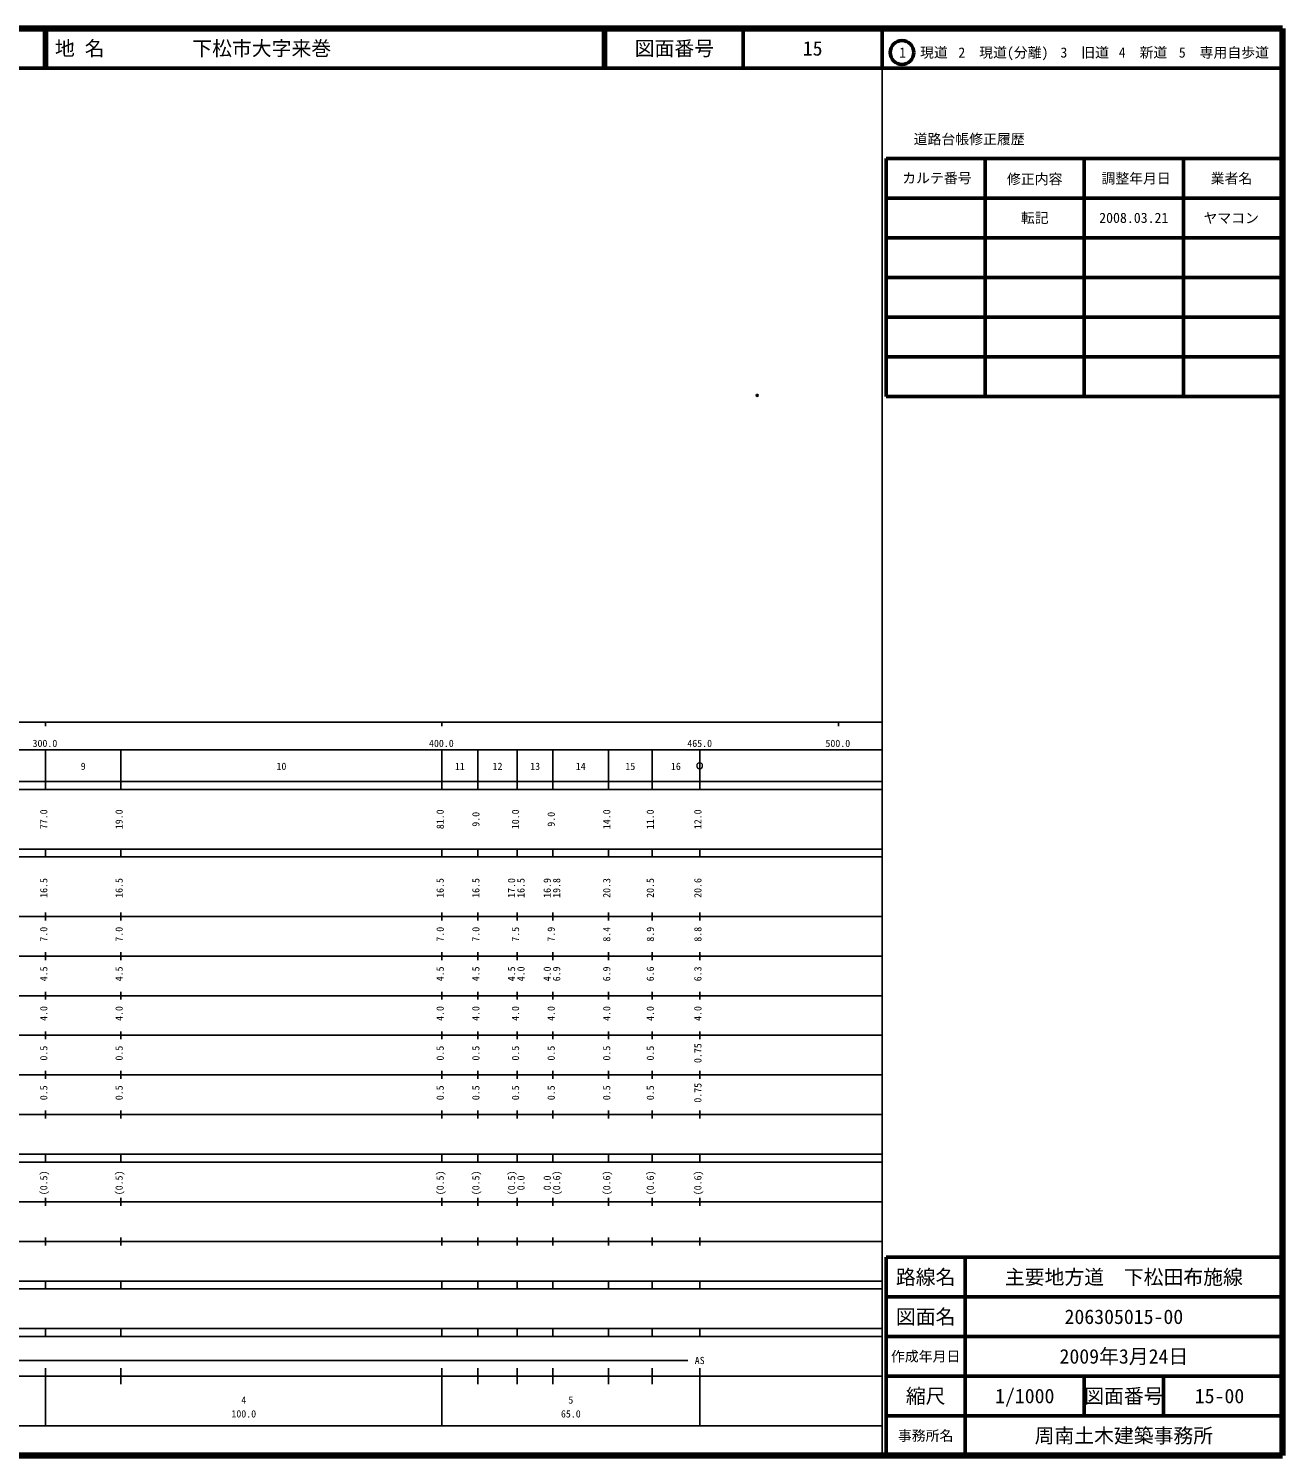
# Model space of a CAD drawing. Units: millimetres on the paper. Extents: x 40 to 680, y 20 to 380.
# Drawn here: x 363.7 to 680, y 20 to 380 of the extents above; entities that cross this region are included whole.
import ezdxf
from ezdxf.enums import TextEntityAlignment as Align

# ---------------------------------------------------------------- set-up
doc = ezdxf.new("R2010")
doc.units = ezdxf.units.MM
doc.header["$PDMODE"] = 32
doc.header["$PDSIZE"] = 0.5
doc.layers.add('M-OTRS', color=6, linetype='Continuous')
doc.layers.add('M-TTL-TXT', color=7, linetype='Continuous')
for name, color, linetype, lineweight in [('M-TTL', 2, 'Continuous', 140), ('M-TTL-BAND', 7, 'Continuous', 25), ('M-TTL-FRAM', 2, 'Continuous', 50), ('M-TTL-LINE', 7, 'Continuous', 50)]:
    doc.layers.add(name, color=color, linetype=linetype, lineweight=lineweight)
doc.styles.add('ＭＳ ゴシック', font='')
doc.styles.get('ＭＳ ゴシック').set_extended_font_data('MS Gothic')

msp = doc.modelspace()

# ---------------------------------------------------------------- linework, layer by layer
at = {"layer": 'M-OTRS'}
msp.add_point((547.515, 287.458), dxfattribs=at)
at = {"layer": 'M-TTL'}
for p, q in [((680, 380), (40, 380)), ((680, 20), (680, 380)), ((40, 20), (680, 20))]:
    msp.add_line(p, q, dxfattribs=at)
at = {"layer": 'M-TTL-BAND'}
for p, q in [((579, 20), (579, 370)), ((40, 205), (579, 205)), ((368, 205), (368, 204)), ((468, 205), (468, 204)), ((568, 205), (568, 204)), ((68, 198), (579, 198)), ((368, 188), (368, 198)), ((387, 188), (387, 198)), ((468, 188), (468, 198)), ((477, 188), (477, 198)), ((487, 188), (487, 198)), ((496, 188), (496, 198)), ((510, 188), (510, 198)), ((521, 188), (521, 198)), ((533, 188), (533, 198)), ((40, 190), (579, 190)), ((40, 188), (579, 188)), ((40, 173), (579, 173)), ((368, 171), (368, 173)), ((387, 171), (387, 173)), ((468, 171), (468, 173)), ((477, 171), (477, 173)), ((487, 171), (487, 173)), ((496, 171), (496, 173)), ((510, 171), (510, 173)), ((521, 171), (521, 173)), ((533, 171), (533, 173)), ((40, 171), (579, 171)), ((40, 156), (579, 156)), ((368, 155), (368, 157)), ((387, 155), (387, 157)), ((468, 155), (468, 157)), ((477, 155), (477, 157)), ((487, 155), (487, 157)), ((496, 155), (496, 157)), ((510, 155), (510, 157)), ((521, 155), (521, 157)), ((533, 155), (533, 157)), ((46, 146), (579, 146)), ((368, 145), (368, 147)), ((387, 145), (387, 147)), ((468, 145), (468, 147)), ((477, 145), (477, 147)), ((487, 145), (487, 147)), ((496, 145), (496, 147)), ((510, 145), (510, 147)), ((521, 145), (521, 147)), ((533, 145), (533, 147)), ((368, 135), (368, 137)), ((387, 135), (387, 137)), ((468, 135), (468, 137)), ((477, 135), (477, 137)), ((487, 135), (487, 137)), ((496, 135), (496, 137)), ((510, 135), (510, 137)), ((521, 135), (521, 137)), ((533, 135), (533, 137)), ((52, 136), (579, 136)), ((46, 126), (579, 126)), ((368, 125), (368, 127)), ((387, 125), (387, 127)), ((468, 125), (468, 127)), ((477, 125), (477, 127)), ((487, 125), (487, 127)), ((496, 125), (496, 127)), ((510, 125), (510, 127)), ((521, 125), (521, 127)), ((533, 125), (533, 127)), ((52, 116), (579, 116)), ((368, 115), (368, 117)), ((387, 115), (387, 117)), ((468, 115), (468, 117)), ((477, 115), (477, 117)), ((487, 115), (487, 117)), ((496, 115), (496, 117)), ((510, 115), (510, 117)), ((521, 115), (521, 117)), ((533, 115), (533, 117)), ((46, 106), (579, 106)), ((368, 105), (368, 107)), ((387, 105), (387, 107)), ((468, 105), (468, 107)), ((477, 105), (477, 107)), ((487, 105), (487, 107)), ((496, 105), (496, 107)), ((510, 105), (510, 107)), ((521, 105), (521, 107)), ((533, 105), (533, 107)), ((40, 96), (579, 96)), ((40, 94), (579, 94)), ((368, 94), (368, 96)), ((387, 94), (387, 96)), ((468, 94), (468, 96)), ((477, 94), (477, 96)), ((487, 94), (487, 96)), ((496, 94), (496, 96)), ((510, 94), (510, 96)), ((521, 94), (521, 96)), ((533, 94), (533, 96)), ((49, 84), (579, 84)), ((368, 83), (368, 85)), ((387, 83), (387, 85)), ((468, 83), (468, 85)), ((477, 83), (477, 85)), ((487, 83), (487, 85)), ((496, 83), (496, 85)), ((510, 83), (510, 85)), ((521, 83), (521, 85)), ((533, 83), (533, 85)), ((40, 74), (579, 74)), ((368, 73), (368, 75)), ((387, 73), (387, 75)), ((468, 73), (468, 75)), ((477, 73), (477, 75)), ((487, 73), (487, 75)), ((496, 73), (496, 75)), ((510, 73), (510, 75)), ((521, 73), (521, 75)), ((533, 73), (533, 75)), ((40, 64), (579, 64)), ((40, 62), (579, 62)), ((368, 62), (368, 64)), ((387, 62), (387, 64)), ((468, 62), (468, 64)), ((477, 62), (477, 64)), ((487, 62), (487, 64)), ((496, 62), (496, 64)), ((510, 62), (510, 64)), ((521, 62), (521, 64)), ((533, 62), (533, 64)), ((40, 52), (579, 52)), ((368, 50), (368, 52)), ((387, 50), (387, 52)), ((468, 50), (468, 52)), ((477, 50), (477, 52)), ((487, 50), (487, 52)), ((496, 50), (496, 52)), ((510, 50), (510, 52)), ((521, 50), (521, 52)), ((533, 50), (533, 52)), ((40, 50), (579, 50)), ((71, 44), (530, 44)), ((40, 40), (579, 40)), ((368, 27.5), (368, 42)), ((387, 38), (387, 42)), ((468, 27.5), (468, 42)), ((477, 38), (477, 42)), ((487, 38), (487, 42)), ((496, 38), (496, 42)), ((510, 38), (510, 42)), ((521, 38), (521, 42)), ((533, 27.5), (533, 42)), ((68, 27.5), (579, 27.5))]:
    msp.add_line(p, q, dxfattribs=at)
at = {"layer": 'M-TTL-BAND', "lineweight": 13}
msp.add_lwpolyline([(533.75, 194, 1), (532.25, 194, 1)], format="xyb", close=True, dxfattribs=at)
at = {"layer": 'M-TTL-FRAM'}
for p, q in [((580, 347.197), (580, 287.197)), ((580, 347.197), (680, 347.197)), ((580, 287.197), (680, 287.197)), ((680, 70), (580, 70)), ((580, 70), (580, 20))]:
    msp.add_line(p, q, dxfattribs=at)
at = {"layer": 'M-TTL-LINE'}
for p, q in [((367.75, 380), (367.75, 370)), ((368.25, 380), (368.25, 370)), ((508.747, 380), (508.747, 370)), ((509.247, 380), (509.247, 370)), ((543.997, 380), (543.997, 370)), ((579, 380), (579, 370)), ((40, 370), (680, 370)), ((605, 347.197), (605, 287.197)), ((630, 347.197), (630, 287.197)), ((655, 347.197), (655, 287.197)), ((580, 337.197), (680, 337.197)), ((580, 327.197), (680, 327.197)), ((580, 317.197), (680, 317.197)), ((580, 307.197), (680, 307.197)), ((580, 297.197), (680, 297.197)), ((600, 70), (600, 20)), ((680, 60), (580, 60)), ((680, 50), (580, 50)), ((680, 40), (580, 40)), ((630, 40), (630, 30)), ((650, 40), (650, 30)), ((680, 30), (580, 30))]:
    msp.add_line(p, q, dxfattribs=at)
msp.add_circle((584.031, 373.958), 3, dxfattribs=at)

# ---------------------------------------------------------------- texts
at = {"layer": 'M-TTL-BAND', "style": 'ＭＳ ゴシック'}
for s, p in [('300.0', (367.844, 198.195)), ('400.0', (467.844, 198.195)), ('465.0', (533, 198.195)), ('500.0', (567.844, 198.195)), ('9', (377.5, 192.405)), ('10', (427.5, 192.405)), ('11', (472.5, 192.405)), ('12', (482, 192.405)), ('13', (491.5, 192.405)), ('14', (503, 192.405)), ('15', (515.5, 192.405)), ('16', (527, 192.405)), ('AS', (533, 42.5)), ('4', (418, 32.523)), ('5', (500.5, 32.523)), ('100.0', (418, 29.033)), ('65.0', (500.5, 29.033))]:
    msp.add_text(s, height=1.833, dxfattribs=at).set_placement(p, align=Align.BOTTOM_CENTER)
for s, p in [('77.0', (369, 180.5)), ('19.0', (388, 180.5)), ('81.0', (469, 180.5)), ('9.0', (478, 180.5)), ('10.0', (488, 180.5)), ('9.0', (497, 180.5)), ('14.0', (511, 180.5)), ('11.0', (522, 180.5)), ('12.0', (534, 180.5)), ('16.5', (369, 163.174)), ('16.5', (388, 163.174)), ('16.5', (469, 163.174)), ('16.5', (478, 163.174)), ('17.0', (487, 163.174)), ('16.5', (489.37, 163.174)), ('16.9', (496, 163.174)), ('19.8', (498.37, 163.174)), ('20.3', (511, 163.174)), ('20.5', (522, 163.174)), ('20.6', (534, 163.174)), ('7.0', (369, 151.5)), ('7.0', (388, 151.5)), ('7.0', (469, 151.5)), ('7.0', (478, 151.5)), ('7.5', (488, 151.5)), ('7.9', (497, 151.5)), ('8.4', (511, 151.5)), ('8.9', (522, 151.5)), ('8.8', (534, 151.5)), ('4.5', (369, 141.5)), ('4.5', (388, 141.5)), ('4.5', (469, 141.5)), ('4.5', (478, 141.5)), ('4.5', (487, 141.5)), ('4.0', (489.37, 141.5)), ('4.0', (496, 141.5)), ('6.9', (498.37, 141.5)), ('6.9', (511, 141.5)), ('6.6', (522, 141.5)), ('6.3', (534, 141.5)), ('4.0', (369, 131.5)), ('4.0', (388, 131.5)), ('4.0', (469, 131.5)), ('4.0', (478, 131.5)), ('4.0', (488, 131.5)), ('4.0', (497, 131.5)), ('4.0', (511, 131.5)), ('4.0', (522, 131.5)), ('4.0', (534, 131.5)), ('0.5', (369, 121.5)), ('0.5', (388, 121.5)), ('0.5', (469, 121.5)), ('0.5', (478, 121.5)), ('0.5', (488, 121.5)), ('0.5', (497, 121.5)), ('0.5', (511, 121.5)), ('0.5', (522, 121.5)), ('0.75', (534, 121.5)), ('0.5', (369, 111.5)), ('0.5', (388, 111.5)), ('0.5', (469, 111.5)), ('0.5', (478, 111.5)), ('0.5', (488, 111.5)), ('0.5', (497, 111.5)), ('0.5', (511, 111.5)), ('0.5', (522, 111.5)), ('0.75', (534, 111.5)), ('(0.5)', (369, 88.764)), ('(0.5)', (388, 88.764)), ('(0.5)', (469, 88.764)), ('(0.5)', (478, 88.764)), ('(0.5)', (487, 88.764)), ('0.0', (489.37, 88.764)), ('0.0', (496, 88.764)), ('(0.6)', (498.37, 88.764)), ('(0.6)', (511, 88.764)), ('(0.6)', (522, 88.764)), ('(0.6)', (534, 88.764))]:
    msp.add_text(s, height=1.833, rotation=90, dxfattribs=at).set_placement(p, align=Align.BOTTOM_CENTER)
at = {"layer": 'M-TTL-TXT', "style": 'ＭＳ ゴシック'}
for s, p in [('地 名', (370.38, 375)), ('下松市大字来巻', (405.024, 375))]:
    msp.add_text(s, height=3.666, dxfattribs=at).set_placement(p, align=Align.MIDDLE_LEFT)
for s, height, p in [('図面番号', 3.666, (526.622, 375)), ('15', 3.666, (561.497, 375)), ('1\u3000現道', 2.566, (589.448, 373.958)), ('2\u3000現道(分離)', 2.566, (609.619, 373.958)), ('3\u3000旧道', 2.566, (630.121, 373.958)), ('4\u3000新道', 2.566, (644.824, 373.958)), ('5\u3000専用自歩道', 2.566, (665.228, 373.958)), ('道路台帳修正履歴', 2.566, (600.968, 352.113)), ('カルテ番号', 2.566, (592.839, 342.277)), ('修正内容', 2.566, (617.509, 342.023)), ('調整年月日', 2.566, (643.089, 342.197)), ('業者名', 2.566, (667.134, 342.197)), ('転記', 2.566, (617.5, 332.245)), ('2008.03.21', 2.566, (642.5, 332.245)), ('ヤマコン', 2.566, (667.077, 332.189)), ('路線名', 3.666, (590, 65)), ('路線名', 3.666, (590, 65)), ('主要地方道\u3000下松田布施線', 3.666, (640, 65)), ('図面名', 3.666, (590, 55)), ('図面名', 3.666, (590, 55)), ('206305015-00', 3.666, (640, 55)), ('2009年3月24日', 3.666, (640, 45)), ('作成年月日', 2.566, (590, 45)), ('作成年月日', 2.566, (590, 45)), ('縮尺', 3.666, (590, 35)), ('縮尺', 3.666, (590, 35)), ('1/1000', 3.666, (615, 35)), ('図面番号', 3.666, (640, 35)), ('図面番号', 3.666, (640, 35)), ('15-00', 3.666, (664.125, 35)), ('事務所名', 2.566, (590, 25)), ('事務所名', 2.566, (590, 25)), ('周南土木建築事務所', 3.666, (640, 25))]:
    msp.add_text(s, height=height, dxfattribs=at).set_placement(p, align=Align.MIDDLE_CENTER)

doc.saveas('drawing.dxf')
